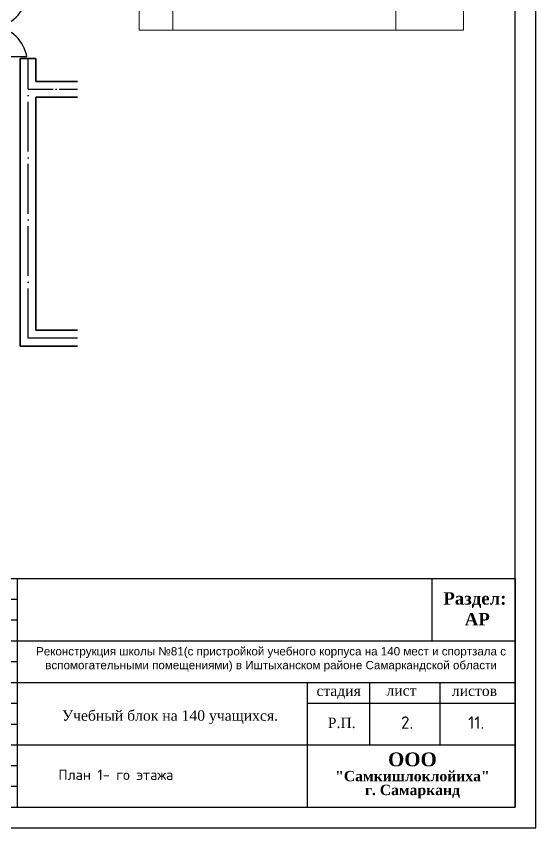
# Model space of a CAD drawing. Header units: millimetres. Extents: x 572274 to 2241483, y -888675 to -304135.
# Drawn here: x 680982 to 693501, y -471700 to -452141 of the extents above; entities that cross this region are included whole.
import ezdxf

# ---------------------------------------------------------------- set-up
doc = ezdxf.new("R2010")
doc.units = ezdxf.units.MM
doc.linetypes.add('ACAD_ISO04W100', pattern=[30, 24, -3, 0, -3])
doc.layers.add('oc', color=10, linetype='ACAD_ISO04W100')
doc.layers.add('Оси', color=10, linetype='ACAD_ISO04W100')
doc.layers.add('стены', color=250, linetype='Continuous', lineweight=30)
doc.styles.add('Arial 3.', font='arial.ttf')
doc.styles.add('ISOCPEUR', font='isocpeui.ttf', dxfattribs={"height": 300})
doc.styles.get("Standard").update_dxf_attribs({"font": 'isocpeur.ttf'})
doc.styles.add('WMF-Times New Roman0', font='times.ttf')

# ---------------------------------------------------------------- blocks, each defined once
blk = doc.blocks.new('12')
at = {"color": 5, "lineweight": 30}
for p, q in [((4038680, 3054550), (4038680, 3049050)), ((4038680, 3054550), (4038680, 3049050)), ((4038680, 3054550), (4038680, 3049050)), ((4057180, 3054550), (4038680, 3054550)), ((4057180, 3054550), (4038680, 3054550)), ((4057180, 3054550), (4038680, 3054550)), ((4040380, 3054550), (4040380, 3049050)), ((4040380, 3054550), (4040380, 3049050)), ((4042680, 3054550), (4042680, 3049050)), ((4044180, 3054550), (4044180, 3049050)), ((4045180, 3054550), (4045180, 3049050)), ((4057180, 3049050), (4057180, 3054550)), ((4057180, 3054550), (4057180, 3049050)), ((4045180, 3054050), (4038680, 3054050)), ((4045180, 3053550), (4038680, 3053550)), ((4057180, 3053050), (4038680, 3053050)), ((4045180, 3052550), (4038680, 3052550)), ((4038680, 3052050), (4057180, 3052050)), ((4052180, 3049050), (4052180, 3052050)), ((4053680, 3050550), (4053680, 3052050)), ((4055380, 3050550), (4055380, 3052050)), ((4038680, 3051550), (4045180, 3051550)), ((4052180, 3051550), (4057180, 3051550)), ((4038680, 3051050), (4045180, 3051050)), ((4038680, 3050550), (4057180, 3050550)), ((4038680, 3050050), (4045180, 3050050)), ((4038680, 3049550), (4045180, 3049550)), ((4038680, 3049050), (4057180, 3049050))]:
    blk.add_line(p, q, dxfattribs=at)

msp = doc.modelspace()

# ---------------------------------------------------------------- linework, layer by layer
at = {"color": 0, "linetype": 'ByBlock', "lineweight": 20}
for p, q in [((683941.716, -446118.896), (683941.716, -452473.885)), ((684756.458, -446118.896), (684756.458, -452473.885)), ((690128.916, -446118.896), (690128.916, -452473.885)), ((691758.401, -446118.896), (691758.401, -452473.885)), ((683941.716, -452473.885), (691758.401, -452473.885))]:
    msp.add_line(p, q, dxfattribs=at)
at = {"color": 5, "lineweight": 30}
msp.add_line((691000.723, -467199.651), (691000.723, -465699.651), dxfattribs=at)
at = {"lineweight": 25, "ltscale": 100}
msp.add_lwpolyline([(651500.723, -471699.651), (693500.723, -471699.651), (693500.723, -441999.651), (651500.723, -441999.651)], close=True, dxfattribs=at)
at = {"color": 1, "lineweight": 30}
msp.add_lwpolyline([(653500.723, -471199.651), (693000.723, -471199.651), (693000.723, -442499.651), (653500.723, -442499.651)], close=True, dxfattribs=at)
at = {"layer": 'oc', "ltscale": 25}
msp.add_line((681267.983, -453900.561), (682457.983, -453900.561), dxfattribs=at)
at = {"layer": 'Оси', "ltscale": 50}
for p, q in [((681267.983, -459900.561), (681267.983, -453160.561)), ((682457.983, -459900.561), (681267.983, -459900.561))]:
    msp.add_line(p, q, dxfattribs=at)
at = {"layer": 'стены', "color": 5, "linetype": 'ByBlock', "lineweight": -2, "ltscale": 3}
msp.add_line((680483.921, -453111.693), (681233.921, -453111.693), dxfattribs=at)
at = {"layer": 'стены', "color": 0, "linetype": 'ByBlock', "lineweight": 35, "ltscale": 3}
for p, q in [((681457.983, -453160.561), (681077.983, -453160.561)), ((681077.983, -453160.561), (681457.983, -453160.561)), ((681077.983, -460090.561), (681077.983, -453160.561)), ((681457.983, -453710.561), (681457.983, -453160.561)), ((681457.983, -453710.561), (682457.983, -453710.561)), ((681457.983, -459710.561), (681457.983, -454090.561)), ((681457.983, -454090.561), (682457.983, -454090.561)), ((682457.983, -459710.561), (681457.983, -459710.561)), ((682457.983, -460090.561), (681077.983, -460090.561))]:
    msp.add_line(p, q, dxfattribs=at)
at = {"layer": 'стены', "color": 5, "linetype": 'ByBlock', "lineweight": -2, "ltscale": 3}
for centre, start, end in [((680386.628, -451543.78), 276.5077257, 350.7551127), ((680386.628, -453249.606), 9.2448873, 83.4922743)]:
    msp.add_arc(centre, 858.444, start, end, dxfattribs=at)

# ---------------------------------------------------------------- block references
msp.add_blockref('12', (-3364179.277, -3520250.008))

# ---------------------------------------------------------------- texts
at = {"linetype": 'ByBlock', "ltscale": 30, "char_height": 300, "attachment_point": 5}
for s, insert, width in [('{\\fTimes New Roman|b1|i0|c204|p18;Раздел:\\fTimes New Roman|b1|i0|c0|p18;\\P\\fTimes New Roman|b1|i0|c204|p18; AР}', (692033.943, -466422.467), 2369.12606), ('2.', (690399.109, -469164.831), 658.87461), ('11.', (692063.743, -469164.831), 708.03125)]:
    msp.add_mtext(s, dxfattribs=dict(at, insert=insert, width=width))
at = {"color": 0, "linetype": 'ByBlock', "insert": (687122.961, -467346.106), "char_height": 200, "width": 11599.6853, "attachment_point": 2, "style": 'ISOCPEUR'}
msp.add_mtext('{\\fArial|b0|i0|c204|p34;\\C256;Реконструкция школы №81(с пристройкой учебного корпуса на 140 мест и спортзала с вспомогательными помещениями) в Иштыханском районе Самаркандской области}', dxfattribs=at)
at = {"char_height": 250, "width": 1500, "attachment_point": 1}
for s, insert in [('{\\fTimes New Roman|b0|i0|c204|p18;стадия}', (688217.155, -468273.232)), ('{\\fTimes New Roman|b0|i0|c204|p18;лист}', (689903.075, -468265.88)), ('{\\fTimes New Roman|b0|i0|c204|p18;листов}', (691478.562, -468273.232)), ('{\\fTimes New Roman|b0|i0|c204|p18;Р.П.}', (688489.18, -469045.433))]:
    msp.add_mtext(s, dxfattribs=dict(at, insert=insert))
at = {"insert": (682084.956, -468869.644), "char_height": 250, "width": 5426.06779, "attachment_point": 1, "line_spacing_factor": 0.8, "style": 'WMF-Times New Roman0'}
msp.add_mtext('\\pt2500;Учебный блок на {\\fTimes New Roman|b0|i0|c186|p18;1}4{\\fTimes New Roman|b0|i0|c186|p18;0 }учащихся{\\fTimes New Roman|b0|i0|c186|p18;.}', dxfattribs=at)
at = {"lineweight": 30, "insert": (690528.22, -469884.785), "char_height": 250, "width": 5723.33111, "attachment_point": 2, "line_spacing_factor": 0.8, "style": 'Arial 3.'}
msp.add_mtext('{\\fTimes New Roman Cyr|b1|i0|c0|p18;\\H1.333x;\\C250;OOO\\fTimes New Roman Cyr|b1|i0|c204|p18; \\fTimes New Roman Cyr|b1|i0|c0|p18;\\P\\fTimes New Roman Cyr|b1|i0|c204|p18;\\H0.7502x;"Самкишлоклойиха" \\Pг. Самарканд}', dxfattribs=at)
at = {"lineweight": 25, "insert": (681998.784, -470297.411), "char_height": 250, "width": 12663, "attachment_point": 1}
msp.add_mtext('План 1- го этажа  ', dxfattribs=at)

doc.saveas('drawing.dxf')
